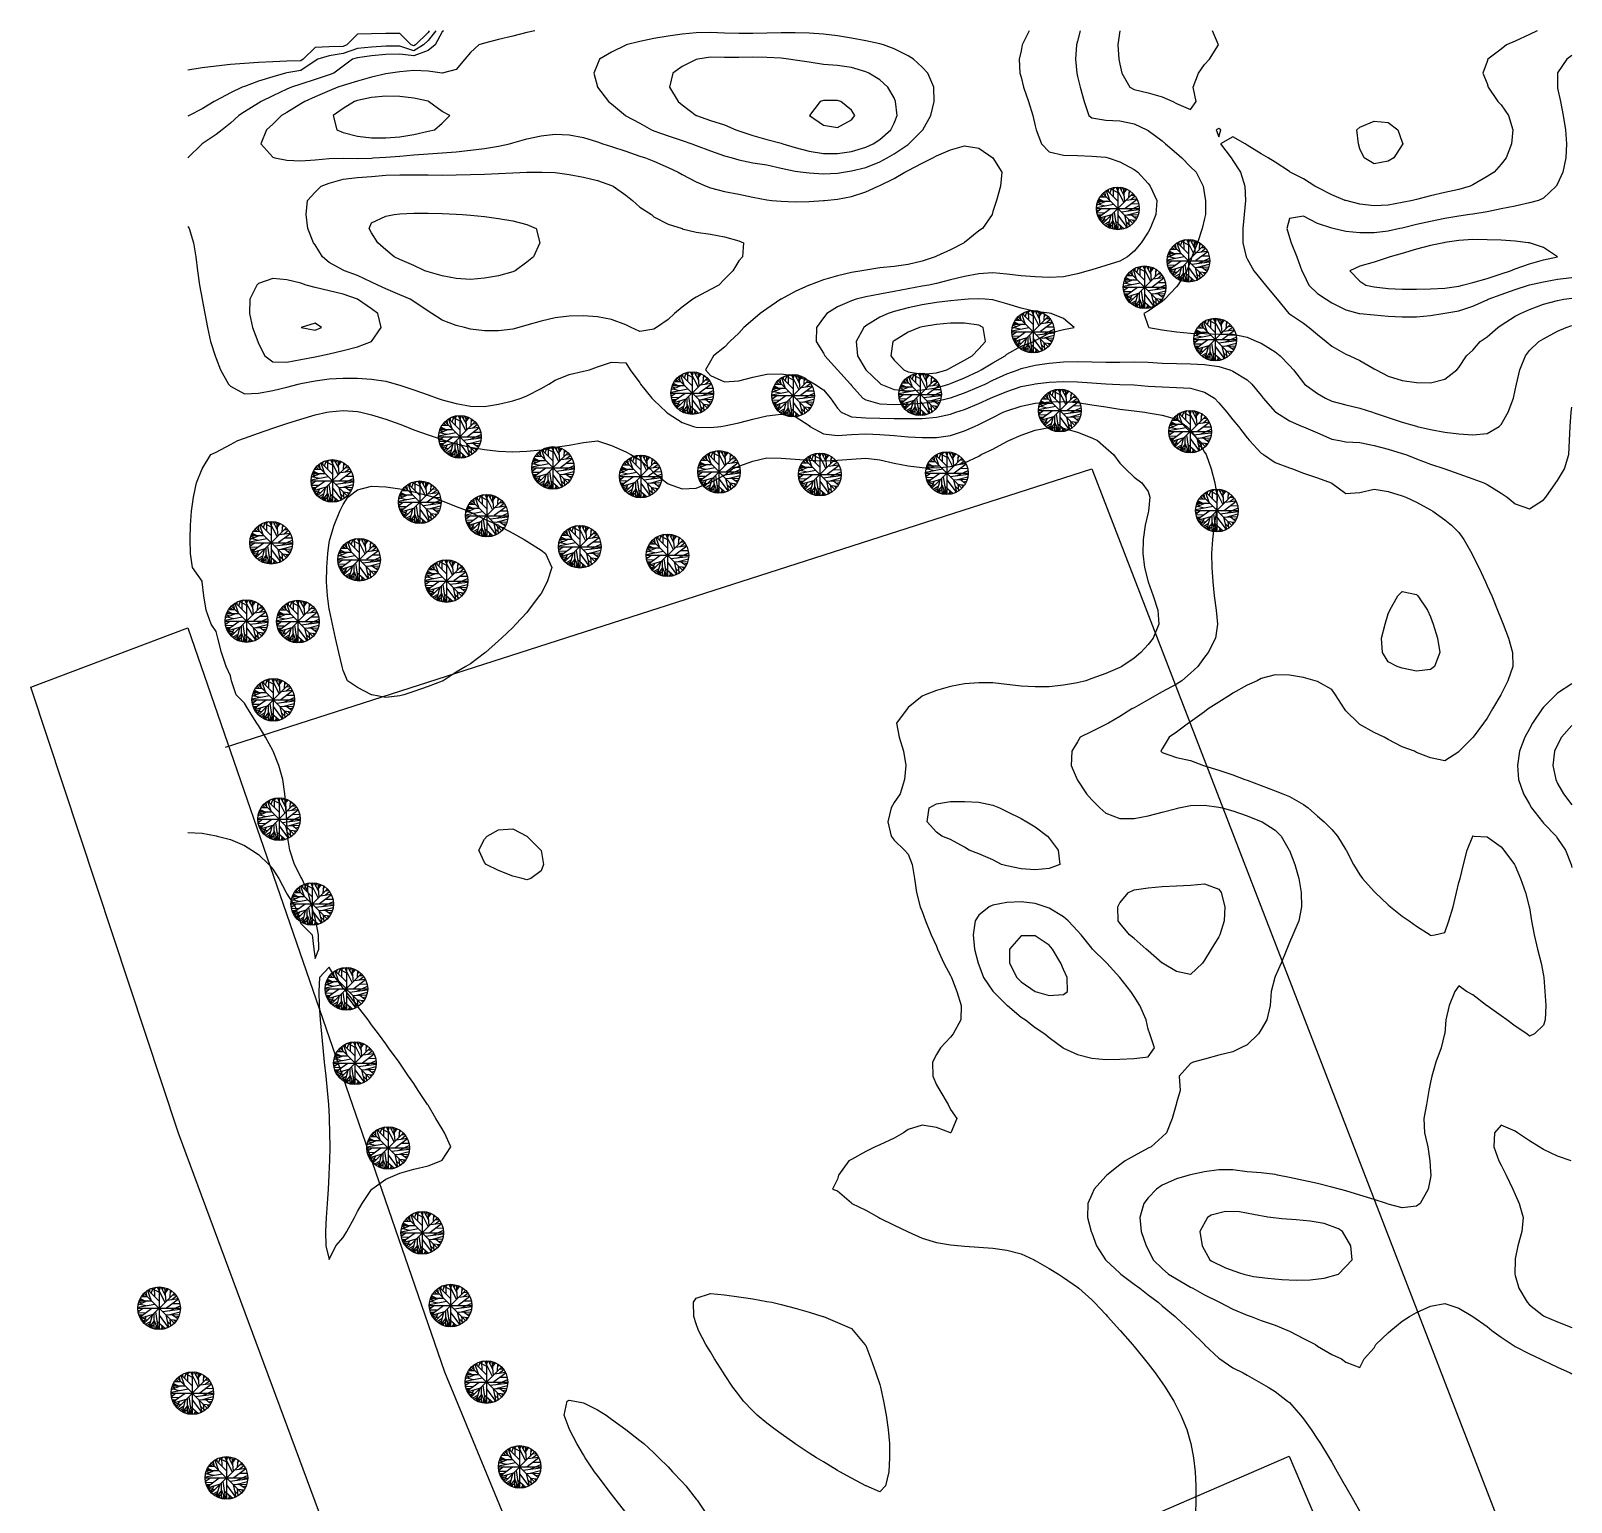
# Model space of a CAD drawing. Header units: millimetres. Extents: x -133509 to 78784, y -111616 to 99215.
# Drawn here: x -133509 to -23296, y -6006 to 99215 of the extents above; entities that cross this region are included whole.
import ezdxf

# ---------------------------------------------------------------- set-up
doc = ezdxf.new("R2010")
doc.units = ezdxf.units.MM
doc.header["$MEASUREMENT"] = 0
for name, color, linetype in [('area intervento', 6, 'Continuous'), ('linee di livello', 1, 'Continuous'), ('piante', 3, 'Continuous'), ('strade', 5, 'Continuous')]:
    doc.layers.add(name, color=color, linetype=linetype)

# ---------------------------------------------------------------- blocks, each defined once
blk = doc.blocks.new('*U2')
for p, q in [((-40.1797, 44.558), (-36.4825, 43.2038)), ((-37.0107, 47.0408), (-35.25, 35.5298)), ((-32.6092, 50.4264), (-23.2782, 23.5674)), ((-31.2008, 51.1035), (-0.2149, 20.1818)), ((-26.4472, 46.5894), (-26.2712, 53.8116)), ((-22.0458, 42.0753), (-16.5881, 57.6486)), ((-21.1656, 55.8436), (-0.0388, 45.0094)), ((-12.5388, 54.9406), (-7.9613, 59.4546)), ((-12.3627, 32.1443), (-12.5388, 58.7776)), ((-5.3205, 59.6806), (16.5105, 16.7963)), ((2.426, 54.9406), (-1.4472, 59.9056)), ((0, 59.9996), (0, -60)), ((0.4894, 48.6208), (3.6584, 59.6806)), ((18.2711, 35.5298), (5.419, 59.6806)), ((9.8203, 51.5549), (12.8133, 58.5516)), ((19.6795, 19.5047), (16.3344, 57.6486)), ((17.0387, 51.1035), (23.2006, 55.1666)), ((17.7429, 43.6552), (25.4894, 54.2636)), ((31.6513, 50.8778), (30.2429, 30.5643)), ((31.1232, 42.5267), (35.8767, 48.1693)), ((-59.7219, 2.8025), (-12.0106, 12.0565)), ((-32.2571, 20.6333), (-59.1937, 9.348)), ((-58.6656, 12.7336), (-35.9543, 7.5424)), ((-57.081, 17.9248), (-47.0458, 14.7649)), ((-56.0247, 20.859), (-20.8134, 20.859)), ((-54.7923, 24.4702), (-47.75, 21.0847)), ((-54.6162, -24.7335), (-20.2853, 0.0941)), ((-53.2078, 27.4044), (-40.1797, 20.859)), ((-49.8627, 32.8214), (-32.7853, 32.8214)), ((-45.8134, 38.2383), (-40.5318, 33.0471)), ((-43.8768, 36.4326), (-44.405, 40.2696)), ((42, 42), (-42, -42)), ((42, -42), (-42, 42)), ((54.3626, 25.3731), (20.9119, 0.3198)), ((23.3767, 23.3417), (53.3063, 27.4044)), ((29.3626, -6.6771), (59.4682, 7.091)), ((36.2288, 25.1474), (48.9049, 35.0784)), ((37.1091, 37.1098), (46.6161, 37.5612)), ((38.5175, 13.4107), (58.2359, 13.6364)), ((-60, 0), (60, 0)), ((-59.7219, -4.8714), (-54.2641, -6.6771)), ((-45.2853, -0.1316), (-59.0177, -10.0627)), ((-58.4895, -12.3197), (-36.4825, -11.6426)), ((-57.081, -18.4138), (-45.2853, -17.9624)), ((-52.6797, -18.188), (-55.4966, -22.0251)), ((-53.2078, -27.442), (-16.7641, -16.6081)), ((-38.9472, -29.0219), (-51.4472, -30.6018)), ((-47.2219, -19.3166), (-50.2148, -26.3135)), ((-46.5177, -30.1504), (-49.5106, -33.536)), ((-32.4331, -32.4075), (-48.1021, -35.5674)), ((-43.7008, -34.6645), (-46.6937, -37.373)), ((-35.9543, -22.4765), (-44.0529, -40.5329)), ((-24.6867, -37.8244), (-38.7712, -45.7241)), ((-19.9331, -20.2194), (-28.5599, -52.721)), ((-14.6515, -36.2445), (-27.6797, -52.9467)), ((-14.8275, -15.0282), (-14.6515, -57.6865)), ((-14.6515, -32.1818), (-3.912, -59.4922)), ((-10.074, -10.0627), (-2.5036, -59.7178)), ((-6.2008, -36.2445), (17.919, -57.0094)), ((-0.0388, -19.0909), (25.8415, -53.8495)), ((9.2922, -9.1598), (59.6443, -2.8401)), ((18.6232, -18.6394), (26.7218, -53.3981)), ((18.7992, -18.6394), (57.3556, -17.2853)), ((22.8485, -36.4702), (35.3485, -48.4326)), ((26.3697, -18.4138), (58.9401, -9.8369)), ((30.419, -30.1504), (32.3556, -50.0125)), ((31.4753, -31.279), (49.6091, -33.3103)), ((38.1654, -18.188), (52.426, -29.0219)), ((41.5105, -32.6332), (46.088, -38.0501)), ((45.9119, -24.0564), (55.595, -22.2508)), ((-26.2712, -43.9185), (-34.7219, -48.6583)), ((-14.6515, -47.3041), (-25.0388, -54.3009)), ((-21.5177, -45.4984), (-19.9331, -56.1065)), ((-8.4895, -47.5298), (-11.4825, -58.5893)), ((-6.3768, -52.721), (-9.3698, -58.815)), ((8.4119, -53.1724), (3.8344, -59.4922)), ((5.9471, -46.6269), (10.5246, -58.5893)), ((24.7852, -44.8213), (23.0246, -54.978))]:
    blk.add_line(p, q)
blk.add_circle((0, 0), 60)

msp = doc.modelspace()

# ---------------------------------------------------------------- linework, layer by layer
msp.add_lwpolyline([(-122262, 56513), (-103899, 3322), (-85517, -41233)])
at = {"layer": 'area intervento'}
for p, q in [((-119573, 47995), (-57604, 67896)), ((-57604, 67896), (-2893, -73551))]:
    msp.add_line(p, q, dxfattribs=at)
at = {"layer": 'linee di livello'}
for points in [[(-103987, 99215), (-104077, 99135), (-104574, 98205), (-105087, 97797), (-106097, 97416), (-107108, 97548), (-108118, 97521), (-109128, 97424), (-110138, 97275), (-110504, 97194), (-111149, 96698), (-111818, 96184), (-112159, 96063), (-113169, 95725), (-114180, 95391), (-114861, 95174), (-115190, 95033), (-116200, 94572), (-117029, 94163), (-117210, 94053), (-118221, 93421), (-118615, 93153), (-119231, 92608), (-119821, 92143), (-120241, 91806), (-121248, 91133), (-121251, 91129), (-122262, 90131)], [(-104528, 99215), (-105087, 98534), (-105417, 98205), (-106097, 97776), (-107108, 98118), (-108118, 98106), (-109128, 98052), (-110138, 97944), (-111149, 97596), (-112159, 97423), (-112980, 97194), (-113169, 97068), (-114180, 96376), (-115190, 96203), (-115296, 96184), (-116200, 95935), (-117210, 95618), (-118221, 95236), (-118381, 95174), (-119231, 94778), (-120241, 94243), (-120389, 94163), (-121251, 93637), (-122171, 93153), (-122262, 93108)], [(-104996, 99215), (-105087, 99103), (-105986, 98205), (-106097, 98135), (-106286, 98205), (-107108, 99025), (-108118, 99022), (-109128, 99007), (-110138, 98970), (-110904, 98205), (-111149, 98105), (-112159, 98077), (-113169, 98027), (-114014, 97194), (-114180, 97070), (-115190, 97039), (-116200, 97003), (-117210, 96956), (-118221, 96887), (-119231, 96798), (-120241, 96682), (-121251, 96564), (-122262, 96412)], [(-97451, 99215), (-98015, 99084), (-99025, 98830), (-100036, 98587), (-101046, 98341), (-101444, 98205), (-102056, 97673), (-102449, 97194), (-103066, 96441), (-104077, 96184), (-105087, 96340), (-106097, 96374), (-107108, 96276), (-107767, 96184), (-108118, 96149), (-109128, 95896), (-110138, 95604), (-111149, 95298), (-111537, 95174), (-112159, 94933), (-113169, 94503), (-113914, 94163), (-114180, 93982), (-115190, 93372), (-115570, 93153), (-116200, 92548), (-116656, 92143), (-117052, 91133), (-116200, 90183), (-116047, 90122), (-115190, 89964), (-114180, 89929), (-113169, 89987), (-112159, 90096), (-111149, 90110), (-110138, 90093), (-109128, 90115), (-109007, 90122), (-108118, 90174), (-107108, 90258), (-106097, 90336), (-105087, 90411), (-104077, 90485), (-103066, 90568), (-102056, 90677), (-101046, 90807), (-100036, 90972), (-99258, 91133), (-99025, 91205), (-98015, 91498), (-97005, 91715), (-95994, 91828), (-94984, 91788), (-93974, 91596), (-92964, 91270), (-92578, 91133), (-91953, 90953), (-90943, 90607), (-89933, 90261), (-89519, 90122), (-88923, 89885), (-87912, 89430), (-87186, 89112), (-86902, 88949), (-85892, 88411), (-85199, 88102), (-84881, 87994), (-83871, 87724), (-82861, 87526), (-81851, 87316), (-80840, 87125), (-80487, 87092), (-79830, 87036), (-78820, 86987), (-77809, 87008), (-76799, 87082), (-76728, 87092), (-75789, 87185), (-74779, 87373), (-73768, 87696), (-72884, 88102), (-72758, 88153), (-71748, 88658), (-70974, 89112), (-70738, 89234), (-69727, 89747), (-68972, 90122), (-68717, 90267), (-67707, 90714), (-66696, 90994), (-65686, 90829), (-64676, 90127), (-64671, 90122), (-64034, 89112), (-64140, 88102), (-64425, 87092), (-64676, 86285), (-64720, 86081), (-65427, 85071), (-65686, 84906), (-66696, 84086), (-66730, 84061), (-67707, 83543), (-68717, 83090), (-68813, 83050), (-69727, 82736), (-70738, 82497), (-71748, 82360), (-72758, 82258), (-73768, 82108), (-74058, 82040), (-74779, 81926), (-75789, 81695), (-76799, 81400), (-77802, 81030), (-77809, 81027), (-78820, 80577), (-79830, 80022), (-79835, 80020), (-80840, 79338), (-81313, 79009), (-81851, 78542), (-82487, 77999), (-82861, 77584), (-83496, 76989), (-83871, 76602), (-84654, 75978), (-84881, 75585), (-85231, 74968), (-84881, 74568), (-83871, 74123), (-82861, 74196), (-81851, 74448), (-80840, 74655), (-79830, 74685), (-78820, 74531), (-77809, 74194), (-77403, 73958), (-76799, 73533), (-76285, 72948), (-75789, 72231), (-75540, 71937), (-74779, 71618), (-73768, 71529), (-72758, 71512), (-71748, 71498), (-70738, 71487), (-69727, 71502), (-68717, 71584), (-67707, 71799), (-67330, 71937), (-66696, 72140), (-65686, 72554), (-64855, 72948), (-64676, 73025), (-63666, 73433), (-62655, 73769), (-61751, 73958), (-61645, 73980), (-60635, 74082), (-59624, 74135), (-58614, 74114), (-57604, 74045), (-56594, 73981), (-56124, 73958), (-55583, 73928), (-54573, 73888), (-53563, 73815), (-52553, 73745), (-51542, 73716), (-50532, 73653), (-49522, 73377), (-48826, 72948), (-48511, 72612), (-47937, 71937), (-47501, 71405), (-47109, 70927), (-46491, 70118), (-46318, 69917), (-45481, 69018), (-45304, 68907), (-44470, 68355), (-43460, 67967), (-43238, 67896), (-42450, 67572), (-41439, 67243), (-40473, 66886), (-40429, 66859), (-39419, 66123), (-38409, 66190), (-37398, 66432), (-36388, 66268), (-35378, 65971), (-35120, 65876), (-34367, 65498), (-33357, 64957), (-33204, 64865), (-32347, 64250), (-31871, 63855), (-31337, 63339), (-30966, 62845), (-30406, 61835), (-30326, 61670), (-29911, 60824), (-29432, 59814), (-29316, 59533), (-28985, 58804), (-28558, 57793), (-28306, 57133), (-28158, 56783), (-27788, 55773), (-27501, 54763), (-27476, 53752), (-27827, 52742), (-28306, 51775), (-28327, 51732), (-28922, 50722), (-29316, 50053), (-29559, 49711), (-30312, 48701), (-30326, 48680), (-31313, 47691), (-31337, 47654), (-32347, 47021), (-33357, 47230), (-34367, 47610), (-34516, 47691), (-35378, 48018), (-36388, 48525), (-36685, 48701), (-37398, 49045), (-38409, 49618), (-38521, 49711), (-39419, 50577), (-39511, 50722), (-40161, 51732), (-40429, 52105), (-41439, 52692), (-41622, 52742), (-42450, 52980), (-43460, 53142), (-44470, 53153), (-45481, 52893), (-45771, 52742), (-46491, 52417), (-47501, 51844), (-47682, 51732), (-48511, 51200), (-49277, 50722), (-49522, 50525), (-50532, 49793), (-50683, 49711), (-51542, 49061), (-52063, 48701), (-52553, 47879), (-52668, 47691), (-52553, 47598), (-51542, 47245), (-50532, 47043), (-49613, 46680), (-49522, 46660), (-48511, 46345), (-47501, 45999), (-46649, 45670), (-46491, 45616), (-45481, 45252), (-44470, 44874), (-43930, 44660), (-43460, 44459), (-42450, 43895), (-42116, 43650), (-41439, 43047), (-40963, 42639), (-40429, 42090), (-40006, 41629), (-39419, 40654), (-39398, 40619), (-38873, 39608), (-38409, 38864), (-38221, 38598), (-37398, 37670), (-37322, 37588), (-36388, 36717), (-36231, 36578), (-35378, 35899), (-34881, 35567), (-34367, 35175), (-33391, 34557), (-33357, 34522), (-33042, 34557), (-32347, 34742), (-32046, 35567), (-31751, 36578), (-31494, 37588), (-31337, 38302), (-31251, 38598), (-30995, 39608), (-30741, 40619), (-30331, 41629), (-30326, 41640), (-30240, 41629), (-29316, 41575), (-28306, 40857), (-28107, 40619), (-27363, 39608), (-27296, 39511), (-26912, 38598), (-26572, 37588), (-26301, 36578), (-26285, 36509), (-26130, 35567), (-25950, 34557), (-25707, 33547), (-25435, 32536), (-25275, 31664), (-25254, 31526), (-25176, 30516), (-25122, 29506), (-25162, 28495), (-25275, 28099), (-25930, 27485), (-26285, 27329), (-26471, 27485), (-27296, 28029), (-27898, 28495), (-28306, 28769), (-29316, 29478), (-29350, 29506), (-30326, 30276), (-30798, 30516), (-31337, 30931), (-31618, 30516), (-32021, 29506), (-32272, 28495), (-32347, 27522), (-32350, 27485), (-32610, 26475), (-32979, 25465), (-33265, 24454), (-33357, 24030), (-33483, 23444), (-33658, 22434), (-33839, 21423), (-33782, 20413), (-33565, 19403), (-33416, 18393), (-33357, 17645), (-33339, 17382), (-33357, 17206), (-33529, 16372), (-34102, 15362), (-34367, 15160), (-35378, 15051), (-36388, 15303), (-36518, 15362), (-37398, 15647), (-38409, 15959), (-39419, 16263), (-39874, 16372), (-40429, 16533), (-41439, 16772), (-42450, 17004), (-43460, 17213), (-44320, 17382), (-44470, 17426), (-45481, 17542), (-46491, 17622), (-47501, 17757), (-48511, 17766), (-49522, 17625), (-50532, 17414), (-50635, 17382), (-51542, 17113), (-52553, 16666), (-52971, 16372), (-53563, 15752), (-53866, 15362), (-54169, 14351), (-54058, 13341), (-53696, 12331), (-53563, 12064), (-53197, 11321), (-52553, 10705), (-52097, 10310), (-51542, 9959), (-50532, 9382), (-50371, 9300), (-49522, 8818), (-48511, 8317), (-48449, 8290), (-47501, 7803), (-46491, 7376), (-46202, 7280), (-45481, 6993), (-44470, 6652), (-43571, 6269), (-43460, 6213), (-42450, 5697), (-41586, 5259), (-41439, 5156), (-40429, 4554), (-39725, 4249), (-39419, 3999), (-38409, 3615), (-38104, 4249), (-37398, 5031), (-37278, 5259), (-36388, 6094), (-36204, 6269), (-35378, 6945), (-34856, 7280), (-34367, 7566), (-33357, 8019), (-32347, 8198), (-31337, 7871), (-30326, 7281), (-30325, 7280), (-29316, 6563), (-28970, 6269), (-28306, 5785), (-27528, 5259), (-27296, 5128), (-26285, 4610), (-25516, 4249), (-25275, 4125), (-24265, 3648), (-23368, 3238), (-23254, 3178)], [(-62084, 99215), (-62577, 98205), (-62655, 97790), (-62785, 97194), (-62734, 96184), (-62655, 95903), (-62474, 95174), (-62128, 94163), (-61826, 93153), (-61645, 92423), (-61581, 92143), (-61201, 91133), (-60635, 90557), (-59624, 90334), (-58614, 90302), (-57604, 90262), (-56594, 90170), (-56424, 90122), (-55583, 89840), (-54573, 89298), (-54300, 89112), (-53563, 88286), (-53414, 88102), (-52955, 87092), (-53012, 86081), (-53416, 85071), (-53563, 84822), (-54067, 84061), (-54573, 83450), (-55051, 83050), (-55583, 82749), (-56594, 82437), (-57604, 82122), (-57858, 82040), (-58614, 81837), (-59624, 81632), (-60635, 81576), (-61645, 81625), (-62655, 81699), (-63666, 81803), (-64676, 81911), (-65686, 81835), (-66696, 81652), (-67707, 81398), (-68717, 81157), (-69266, 81030), (-69727, 80948), (-70738, 80763), (-71748, 80572), (-72758, 80391), (-73768, 80186), (-74446, 80020), (-74779, 79911), (-75789, 79469), (-76552, 79009), (-76799, 78683), (-77283, 77999), (-77329, 76989), (-76799, 76167), (-76708, 75978), (-75789, 74971), (-75787, 74968), (-74865, 73958), (-74779, 73850), (-73979, 72948), (-73768, 72815), (-72758, 72541), (-71748, 72496), (-70738, 72523), (-69727, 72590), (-68717, 72723), (-67833, 72948), (-67707, 72978), (-66696, 73319), (-65686, 73745), (-65227, 73958), (-64676, 74222), (-63666, 74679), (-62871, 74968), (-62655, 75059), (-61645, 75309), (-60635, 75458), (-59624, 75546), (-58614, 75570), (-57604, 75548), (-56594, 75518), (-55583, 75522), (-54573, 75548), (-53563, 75513), (-52553, 75456), (-51542, 75415), (-50532, 75404), (-49522, 75359), (-48511, 75209), (-47709, 74968), (-47501, 74887), (-46491, 74264), (-46154, 73958), (-45481, 73142), (-45330, 72948), (-44470, 71979), (-44417, 71937), (-43460, 71336), (-42541, 70927), (-42450, 70888), (-41439, 70463), (-40429, 70023), (-39876, 69917), (-39419, 69817), (-38409, 69777), (-37398, 69565), (-36388, 69303), (-35378, 68992), (-35137, 68907), (-34367, 68602), (-33357, 68228), (-32347, 67897), (-32344, 67896), (-31337, 67544), (-30326, 67180), (-29545, 66886), (-29316, 66775), (-28306, 66146), (-27872, 65876), (-27296, 65386), (-26285, 65034), (-25275, 65680), (-25120, 65876), (-24395, 66886), (-24265, 67059), (-23774, 67896), (-23469, 68907), (-23406, 69917), (-23377, 70927), (-23307, 71937), (-23254, 72304)], [(-58422, 99215), (-58614, 98484), (-58697, 98205), (-58766, 97194), (-58674, 96184), (-58614, 95943), (-58429, 95174), (-58133, 94163), (-57814, 93153), (-57604, 92987), (-56594, 92823), (-55583, 92772), (-54573, 92553), (-53669, 92143), (-53563, 92087), (-52553, 91337), (-52326, 91133), (-51542, 90474), (-51163, 90122), (-50532, 89495), (-50137, 89112), (-49620, 88102), (-49522, 87477), (-49466, 87092), (-49464, 86081), (-49522, 85800), (-49692, 85071), (-50041, 84061), (-50436, 83050), (-50532, 82754), (-50805, 82040), (-51449, 81030), (-51542, 80899), (-52363, 80020), (-52553, 79851), (-53563, 79168), (-53881, 79009), (-53563, 78097), (-53508, 77999), (-52553, 77834), (-51542, 77686), (-50532, 77599), (-49522, 77567), (-48511, 77528), (-47501, 77512), (-46491, 77313), (-45777, 76989), (-45481, 76873), (-44470, 76258), (-44118, 75978), (-43460, 75293), (-43168, 74968), (-42450, 74048), (-42367, 73958), (-41439, 73277), (-40872, 72948), (-40429, 72734), (-39419, 72468), (-38409, 72222), (-37517, 71937), (-37398, 71905), (-36388, 71570), (-35378, 71238), (-34367, 70942), (-34305, 70927), (-33357, 70709), (-32347, 70518), (-31337, 70386), (-30326, 70323), (-29316, 70416), (-28441, 70927), (-28306, 71066), (-27809, 71937), (-27436, 72948), (-27296, 73528), (-27202, 73958), (-26965, 74968), (-26577, 75978), (-26285, 76342), (-25605, 76989), (-25275, 77194), (-24265, 77734), (-23662, 77999), (-23254, 78132)], [(-55602, 99215), (-55727, 98205), (-55657, 97194), (-55583, 96830), (-55454, 96184), (-54885, 95174), (-54573, 95011), (-53563, 94774), (-52553, 94487), (-51791, 94163), (-51542, 94028), (-50532, 93578), (-50126, 94163), (-50332, 95174), (-49962, 96184), (-49522, 96817), (-49172, 97194), (-48525, 98205), (-48967, 99215)], [(-25738, 99215), (-26285, 98955), (-27296, 98479), (-27922, 98205), (-28306, 97899), (-29264, 97194), (-29316, 97021), (-29611, 96184), (-29316, 95442), (-29242, 95174), (-28535, 94163), (-28306, 93911), (-27791, 93153), (-27482, 92143), (-27577, 91133), (-27960, 90122), (-28306, 89675), (-28816, 89112), (-29316, 88805), (-30326, 88195), (-30522, 88102), (-31337, 87872), (-32347, 87659), (-33357, 87421), (-34367, 87163), (-34660, 87092), (-35378, 86944), (-36388, 86758), (-37398, 86702), (-38409, 86826), (-39419, 87075), (-39463, 87092), (-40429, 87494), (-41439, 88002), (-41650, 88102), (-42450, 88624), (-43410, 89112), (-43460, 89151), (-44470, 89813), (-44973, 90122), (-45481, 90428), (-46491, 91047), (-46632, 91133), (-47501, 91643), (-48382, 91133), (-47635, 90122), (-47501, 89933), (-46951, 89112), (-46656, 88102), (-46601, 87092), (-46690, 86081), (-46800, 85071), (-46784, 84061), (-46557, 83050), (-46491, 82915), (-46009, 82040), (-45481, 81411), (-45168, 81030), (-44470, 80202), (-44342, 80020), (-43500, 79009), (-43460, 78978), (-42450, 78319), (-42035, 77999), (-41439, 77508), (-40821, 76989), (-40429, 76665), (-39419, 76083), (-39134, 75978), (-38409, 75630), (-37398, 75053), (-37259, 74968), (-36388, 74530), (-35378, 74219), (-34367, 74061), (-33357, 74053), (-32347, 74298), (-31474, 74968), (-31337, 75131), (-30786, 75978), (-30326, 76389), (-29818, 76989), (-29316, 77331), (-28545, 77999), (-28306, 78161), (-27296, 78810), (-26934, 79009), (-26285, 79293), (-25275, 79670), (-24265, 79938), (-23813, 80020), (-23254, 80101)], [(-93232, 96184), (-92964, 95199), (-92958, 95174), (-92173, 94163), (-91953, 93992), (-90963, 93153), (-90943, 93143), (-89933, 92608), (-89089, 92143), (-88923, 92069), (-87912, 91702), (-86902, 91381), (-86206, 91133), (-85892, 91010), (-84881, 90622), (-83871, 90277), (-83323, 90122), (-82861, 89991), (-81851, 89782), (-80840, 89620), (-79830, 89404), (-78820, 89185), (-78248, 89112), (-77809, 89052), (-76799, 88998), (-75789, 89039), (-75350, 89112), (-74779, 89191), (-73768, 89449), (-72758, 89854), (-72247, 90122), (-71748, 90408), (-70738, 91097), (-70685, 91133), (-69727, 92097), (-69679, 92143), (-69107, 93153), (-68877, 94163), (-68904, 95174), (-69334, 96184), (-69727, 96610), (-70349, 97194), (-70738, 97424), (-71748, 97921), (-72511, 98205), (-72758, 98276), (-73768, 98506), (-74779, 98691), (-75789, 98851), (-76799, 98973), (-77809, 99049), (-78820, 99073), (-79830, 99066), (-80840, 99052), (-81851, 99026), (-82861, 99016), (-83871, 99046), (-84881, 99097), (-85892, 99072), (-86902, 98969), (-87912, 98831), (-88923, 98669), (-89933, 98452), (-90902, 98205), (-90943, 98187), (-91953, 97677), (-92808, 97194), (-92964, 96820), (-93232, 96184)], [(-87200, 94163), (-86902, 93923), (-85892, 93161), (-85878, 93153), (-84881, 92796), (-83871, 92486), (-83064, 92143), (-82861, 92072), (-81851, 91732), (-80840, 91432), (-79830, 91179), (-79700, 91133), (-78820, 90881), (-77809, 90603), (-76799, 90442), (-75789, 90442), (-74779, 90592), (-73768, 90892), (-73242, 91133), (-72758, 91454), (-71973, 92143), (-71748, 92621), (-71515, 93153), (-71630, 94163), (-71748, 94420), (-72190, 95174), (-72758, 95707), (-73550, 96184), (-73768, 96283), (-74779, 96582), (-75789, 96731), (-76799, 96817), (-77809, 96963), (-78820, 97126), (-79287, 97194), (-79830, 97251), (-80840, 97314), (-81851, 97329), (-82861, 97316), (-83871, 97309), (-84881, 97340), (-85790, 97194), (-85892, 97165), (-86902, 96658), (-87581, 96184), (-87816, 95174), (-87200, 94163)], [(-23254, 97446), (-23617, 97194), (-24265, 96216), (-24283, 96184), (-24280, 95174), (-24265, 95112), (-24059, 94163), (-23866, 93153), (-23712, 92143), (-23621, 91133), (-23680, 90122), (-23888, 89112), (-24265, 88280), (-24372, 88102), (-25275, 87256), (-25629, 87092), (-26285, 86903), (-27296, 86685), (-28306, 86477), (-29316, 86282), (-30326, 86115), (-30559, 86081), (-31337, 85971), (-32347, 85795), (-33357, 85587), (-34367, 85353), (-35378, 85105), (-35546, 85071), (-36388, 84897), (-37398, 84776), (-38409, 84779), (-39419, 84875), (-40317, 85071), (-40429, 85096), (-41439, 85436), (-42450, 85956), (-43460, 85804), (-43638, 85071), (-43460, 84428), (-43337, 84061), (-42919, 83050), (-42561, 82040), (-42450, 81830), (-42076, 81030), (-41439, 80420), (-40818, 80020), (-40429, 79767), (-39419, 79256), (-38468, 79009), (-38409, 78992), (-37398, 78902), (-36388, 78800), (-35378, 78750), (-34367, 78764), (-33357, 78858), (-32475, 79009), (-32347, 79026), (-31337, 79199), (-30326, 79516), (-29316, 79980), (-29236, 80020), (-28306, 80356), (-27296, 80719), (-26352, 81030), (-26285, 81048), (-25275, 81275), (-24265, 81450), (-23254, 81586)], [(-111615, 92143), (-111149, 91949), (-110138, 91687), (-109128, 91562), (-108118, 91553), (-107108, 91638), (-106097, 91805), (-105087, 92039), (-104634, 92143), (-104077, 92600), (-103531, 93153), (-104077, 93443), (-105050, 94163), (-105087, 94176), (-106097, 94406), (-107108, 94517), (-108118, 94548), (-109128, 94455), (-110138, 94233), (-110359, 94163), (-111149, 93656), (-111872, 93153), (-111615, 92143)], [(-77805, 93153), (-76799, 92458), (-75789, 92305), (-74779, 92860), (-74544, 93153), (-74779, 93535), (-75559, 94163), (-75789, 94240), (-76799, 94238), (-77032, 94163), (-77805, 93153)], [(-38521, 91133), (-38642, 92143), (-38409, 92334), (-37398, 92765), (-36388, 92647), (-35697, 92143), (-35378, 91248), (-35335, 91133), (-35378, 91064), (-35982, 90122), (-36388, 89882), (-37398, 89702), (-38100, 90122), (-38409, 90767), (-38521, 91133)], [(-48687, 92143), (-48511, 91625), (-48373, 92143), (-48511, 92231), (-48687, 92143)], [(-113277, 84061), (-113683, 85071), (-113801, 86081), (-113706, 87092), (-113169, 87681), (-112736, 88102), (-112159, 88317), (-111149, 88618), (-110138, 88721), (-109128, 88797), (-108118, 88881), (-107108, 88915), (-106097, 88923), (-105087, 88911), (-104077, 88903), (-103066, 88909), (-102056, 88935), (-101046, 88974), (-100036, 89015), (-99025, 89065), (-98015, 89105), (-97293, 89112), (-97005, 89114), (-96931, 89112), (-95994, 89073), (-94984, 88937), (-93974, 88748), (-92964, 88501), (-91953, 88156), (-91836, 88102), (-90943, 87455), (-90465, 87092), (-89933, 86594), (-89088, 86081), (-88923, 85920), (-87912, 85379), (-86914, 85071), (-86902, 85064), (-85892, 84810), (-84881, 84683), (-83871, 84483), (-82861, 84208), (-82522, 84061), (-82590, 83050), (-82861, 82775), (-83268, 82040), (-83871, 81458), (-84270, 81030), (-84881, 80722), (-85892, 80175), (-86137, 80020), (-86902, 79446), (-87452, 79009), (-87912, 78580), (-88744, 77999), (-88923, 77890), (-89933, 77717), (-90549, 77999), (-90943, 78191), (-91953, 78575), (-92964, 78769), (-93974, 78844), (-94984, 78815), (-95994, 78685), (-97005, 78454), (-98015, 78165), (-98592, 77999), (-99025, 77874), (-100036, 77750), (-101046, 77754), (-102056, 77890), (-102481, 77999), (-103066, 78131), (-104077, 78523), (-104807, 79009), (-105087, 79176), (-106097, 79847), (-106367, 80020), (-107108, 80331), (-108118, 80769), (-108677, 81030), (-109128, 81249), (-110138, 81713), (-111058, 82040), (-111149, 82089), (-112159, 82646), (-112645, 83050), (-113169, 83909), (-113277, 84061)], [(-109290, 85071), (-109128, 85473), (-108118, 85962), (-107502, 86081), (-107108, 86119), (-106097, 86178), (-105087, 86186), (-104077, 86156), (-103066, 86104), (-102628, 86081), (-102056, 86036), (-101046, 85932), (-100036, 85788), (-99025, 85618), (-98015, 85357), (-97341, 85071), (-97078, 84061), (-97540, 83050), (-98015, 82661), (-98842, 82040), (-99025, 81971), (-100036, 81705), (-101046, 81537), (-102056, 81440), (-103066, 81494), (-104077, 81701), (-105087, 81968), (-105318, 82040), (-106097, 82424), (-107108, 82872), (-107501, 83050), (-108118, 83559), (-108678, 84061), (-109128, 84777), (-109290, 85071)], [(-122262, 85214), (-122178, 85071), (-121872, 84061), (-121707, 83050), (-121577, 82040), (-121446, 81030), (-121254, 80020), (-121251, 80007), (-121062, 79009), (-120869, 77999), (-120664, 76989), (-120328, 75978), (-120241, 75775), (-119933, 74968), (-119368, 73958), (-119231, 73798), (-118221, 73259), (-117210, 73307), (-116200, 73488), (-115190, 73733), (-114383, 73958), (-114180, 74004), (-113169, 74194), (-112159, 74316), (-111149, 74373), (-110138, 74367), (-109128, 74293), (-108118, 74157), (-107359, 73958), (-107108, 73886), (-106097, 73538), (-105087, 73178), (-104432, 72948), (-104077, 72837), (-103066, 72568), (-102056, 72375), (-101046, 72349), (-100036, 72506), (-99025, 72746), (-98430, 72948), (-98015, 73120), (-97005, 73641), (-96445, 73958), (-95994, 74227), (-94984, 74635), (-93974, 74870), (-93539, 74968), (-92964, 75187), (-91953, 75519), (-90943, 75465), (-90626, 74968), (-89933, 74052), (-89889, 73958), (-89078, 72948), (-88923, 72791), (-88032, 71937), (-87912, 71839), (-86902, 71197), (-86086, 70927), (-85892, 70871), (-84881, 70839), (-84136, 70927), (-83871, 70957), (-82861, 71183), (-81851, 71453), (-80840, 71674), (-79830, 71791), (-78820, 71640), (-77809, 70979), (-77764, 70927), (-76799, 70394), (-75789, 70271), (-74779, 70335), (-73768, 70387), (-72758, 70350), (-71748, 70268), (-70738, 70177), (-69727, 70125), (-68717, 70143), (-67707, 70281), (-66696, 70600), (-65998, 70927), (-65686, 71058), (-64676, 71556), (-63926, 71937), (-63666, 72045), (-62655, 72369), (-61645, 72587), (-60635, 72680), (-59624, 72718), (-58614, 72625), (-57604, 72474), (-56594, 72316), (-55583, 72166), (-54573, 72032), (-53795, 71937), (-53563, 71901), (-52553, 71741), (-51542, 71438), (-50791, 70927), (-50532, 70657), (-49985, 69917), (-49522, 69084), (-49425, 68907), (-49067, 67896), (-48784, 66886), (-48618, 65876), (-48682, 64865), (-48835, 63855), (-48968, 62845), (-49037, 61835), (-49009, 60824), (-48940, 59814), (-48830, 58804), (-48696, 57793), (-48592, 56783), (-48735, 55773), (-49262, 54763), (-49522, 54425), (-50009, 53752), (-50532, 53269), (-51151, 52742), (-51542, 52499), (-52553, 51956), (-52949, 51732), (-53563, 51382), (-54573, 50804), (-54722, 50722), (-55583, 50177), (-56409, 49711), (-56594, 49600), (-57604, 49105), (-58421, 48701), (-58614, 48372), (-59021, 47691), (-59069, 46680), (-58645, 45670), (-58614, 45630), (-57966, 44660), (-57604, 44225), (-57028, 43650), (-56594, 43276), (-55583, 42892), (-54573, 42887), (-53563, 43077), (-52553, 43336), (-51542, 43612), (-51381, 43650), (-50532, 43805), (-49522, 43846), (-48511, 43703), (-48280, 43650), (-47501, 43435), (-46491, 43085), (-45481, 42680), (-45398, 42639), (-44470, 42043), (-44049, 41629), (-43467, 40619), (-43460, 40598), (-43073, 39608), (-42778, 38598), (-42610, 37588), (-42590, 36578), (-42784, 35567), (-43217, 34557), (-43460, 34020), (-43646, 33547), (-44051, 32536), (-44470, 31583), (-44492, 31526), (-44773, 30516), (-44842, 29506), (-45084, 28495), (-45481, 27801), (-45676, 27485), (-46491, 26706), (-46924, 26475), (-47501, 26193), (-48511, 25954), (-49522, 25684), (-50340, 25465), (-50532, 25359), (-51341, 24454), (-51270, 23444), (-51542, 22545), (-51568, 22434), (-51846, 21423), (-52255, 20413), (-52553, 20118), (-53360, 19403), (-53563, 19305), (-54573, 18773), (-55217, 18393), (-55583, 18130), (-56530, 17382), (-56594, 17314), (-57423, 16372), (-57604, 15987), (-57888, 15362), (-57908, 14351), (-57636, 13341), (-57604, 13262), (-57252, 12331), (-56624, 11321), (-56594, 11295), (-55583, 10367), (-55524, 10310), (-54573, 9589), (-54170, 9300), (-53563, 8815), (-52843, 8290), (-52553, 8030), (-51636, 7280), (-51542, 7185), (-50559, 6269), (-50532, 6240), (-49540, 5259), (-49522, 5239), (-48511, 4302), (-48434, 4249), (-47501, 3610), (-46776, 3238), (-46491, 3078), (-45481, 2511), (-44973, 2228), (-44470, 1910), (-43588, 1218), (-43460, 1113), (-42655, 208), (-42450, -38), (-41912, -803), (-41439, -1498), (-41238, -1813), (-40618, -2823), (-40429, -3137), (-40034, -3834), (-39457, -4844), (-39419, -4909), (-38876, -5854), (-38409, -6672)], [(-39140, 82040), (-38409, 81312), (-37983, 81030), (-37398, 80911), (-36388, 80780), (-35378, 80745), (-34367, 80747), (-33357, 80773), (-32347, 80823), (-31337, 80963), (-31074, 81030), (-30326, 81209), (-29316, 81514), (-28306, 81833), (-27632, 82040), (-27296, 82201), (-26285, 82559), (-25275, 82826), (-24265, 83050), (-25275, 83708), (-26285, 84042), (-26380, 84061), (-27296, 84174), (-28306, 84246), (-29316, 84278), (-30326, 84289), (-31337, 84221), (-32347, 84076), (-32420, 84061), (-33357, 83864), (-34367, 83591), (-35378, 83301), (-36237, 83050), (-36388, 82995), (-37398, 82676), (-38409, 82378), (-39140, 82040)], [(-117269, 76989), (-117210, 76860), (-116766, 75978), (-116200, 75553), (-115190, 75524), (-114180, 75702), (-113169, 75910), (-112821, 75978), (-112159, 76123), (-111149, 76354), (-110138, 76628), (-109133, 76989), (-109128, 76993), (-108437, 77999), (-108684, 79009), (-109128, 79327), (-110138, 80018), (-110142, 80020), (-111149, 80375), (-112159, 80629), (-113169, 80849), (-113798, 81030), (-114180, 81164), (-115190, 81412), (-116200, 81504), (-117210, 81149), (-117338, 81030), (-117849, 80020), (-117873, 79009), (-117657, 77999), (-117269, 76989)], [(-74359, 75978), (-73768, 74971), (-73767, 74968), (-72758, 74012), (-72685, 73958), (-71748, 73565), (-70738, 73475), (-69727, 73532), (-68717, 73695), (-67814, 73958), (-67707, 73993), (-66696, 74401), (-65686, 74878), (-65505, 74968), (-64676, 75479), (-63792, 75978), (-63666, 76087), (-62655, 76672), (-61740, 76989), (-61645, 77068), (-60635, 77583), (-59624, 77853), (-58860, 77999), (-59624, 78645), (-60502, 79009), (-60635, 79017), (-61645, 79144), (-62655, 79375), (-63666, 79690), (-64676, 79970), (-65218, 80020), (-65686, 80056), (-66417, 80020), (-66696, 80006), (-67707, 79901), (-68717, 79776), (-69727, 79620), (-70738, 79415), (-71748, 79145), (-72157, 79009), (-72758, 78734), (-73768, 78111), (-73909, 77999), (-74454, 76989), (-74359, 75978)], [(-114175, 77999), (-113169, 77814), (-112709, 77999), (-113169, 78315), (-114175, 77999)], [(-71980, 75978), (-71748, 75671), (-71044, 74968), (-70738, 74823), (-69727, 74658), (-68717, 74747), (-67965, 74968), (-67707, 75103), (-66696, 75657), (-66148, 75978), (-65686, 76483), (-65191, 76989), (-65372, 77999), (-65686, 78160), (-66696, 78309), (-67707, 78301), (-68717, 78224), (-69727, 78050), (-69916, 77999), (-70738, 77666), (-71748, 77055), (-71824, 76989), (-71980, 75978)], [(-122262, 41884), (-121251, 41841), (-120241, 41645), (-120187, 41629), (-119231, 41390), (-118221, 40953), (-117694, 40619), (-117210, 40311), (-116480, 39608), (-116200, 39271), (-115762, 38598), (-115240, 37588), (-115190, 37501), (-114594, 36578), (-114255, 35567), (-114180, 35382), (-113373, 34557), (-113258, 33547), (-113169, 32881), (-112898, 33547), (-112925, 34557), (-113113, 35567), (-113169, 35756), (-113400, 36578), (-113676, 37588), (-114107, 38598), (-114180, 38713), (-114643, 39608), (-114985, 40619), (-115134, 41629), (-115190, 42560), (-115195, 42639), (-115249, 43650), (-115333, 44660), (-115479, 45670), (-115755, 46680), (-116163, 47691), (-116200, 47758), (-116709, 48701), (-117210, 49532), (-117342, 49711), (-117985, 50722), (-118221, 51123), (-118822, 51732), (-119149, 52742), (-119231, 53098), (-119536, 53752), (-119876, 54763), (-120130, 55773), (-120241, 56253), (-120613, 56783), (-120954, 57793), (-121132, 58804), (-121248, 59814), (-121251, 59853), (-121939, 60824), (-122087, 61835), (-122112, 62845), (-122085, 63855), (-122012, 64865), (-121876, 65876), (-121654, 66886), (-121251, 67890), (-121250, 67896), (-120624, 68907), (-120241, 69083), (-119231, 69640), (-118687, 69917), (-118221, 70079), (-117210, 70433), (-116200, 70791), (-115834, 70927), (-115190, 71122), (-114180, 71443), (-113169, 71745), (-112333, 71937), (-112159, 71971), (-111149, 72052), (-110138, 71983), (-109907, 71937), (-109128, 71757), (-108118, 71447), (-107108, 71089), (-106683, 70927), (-106097, 70690), (-105087, 70312), (-104077, 69979), (-103854, 69917), (-103066, 69682), (-102056, 69450), (-101046, 69280), (-100036, 69163), (-99025, 69119), (-98015, 69147), (-97005, 69258), (-95994, 69437), (-94984, 69587), (-93974, 69774), (-92964, 69886), (-91953, 69561), (-90943, 69103), (-90577, 68907), (-89933, 68545), (-89203, 67896), (-88923, 67616), (-87996, 66886), (-87912, 66812), (-86902, 66468), (-85892, 66513), (-84962, 66886), (-84881, 66908), (-83871, 67446), (-83303, 67896), (-82861, 68082), (-81851, 68450), (-80840, 68667), (-79830, 68652), (-78820, 68573), (-77809, 68518), (-76799, 68455), (-75789, 68508), (-74779, 68594), (-73768, 68664), (-72758, 68543), (-71748, 68300), (-70738, 68101), (-69727, 67983), (-68717, 67956), (-67707, 68048), (-66696, 68319), (-65686, 68804), (-65501, 68907), (-64676, 69297), (-63666, 69846), (-63532, 69917), (-62655, 70301), (-61645, 70664), (-60635, 70836), (-59624, 70797), (-58614, 70506), (-57604, 70097), (-57198, 69917), (-56594, 69385), (-56040, 68907), (-55583, 68289), (-55186, 67896), (-54573, 67285), (-54014, 66886), (-53563, 66259), (-53438, 65876), (-53545, 64865), (-53563, 64778), (-53788, 63855), (-53928, 62845), (-53951, 61835), (-53834, 60824), (-53563, 59817), (-53562, 59814), (-53207, 58804), (-52871, 57793), (-52793, 56783), (-53203, 55773), (-53563, 55338), (-54096, 54763), (-54573, 54349), (-55451, 53752), (-55583, 53679), (-56594, 53266), (-57604, 52886), (-58025, 52742), (-58614, 52590), (-59624, 52411), (-60635, 52313), (-61645, 52313), (-62655, 52340), (-63666, 52465), (-64676, 52578), (-65686, 52593), (-66696, 52514), (-67707, 52331), (-68717, 52043), (-69521, 51732), (-69727, 51634), (-70738, 50818), (-70803, 50722), (-71570, 49711), (-71370, 48701), (-71059, 47691), (-70893, 46680), (-71006, 45670), (-71305, 44660), (-71748, 44019), (-71944, 43650), (-72184, 42639), (-71943, 41629), (-71748, 41329), (-70995, 40619), (-70738, 40339), (-70453, 39608), (-70276, 38598), (-70135, 37588), (-69874, 36578), (-69727, 36244), (-69493, 35567), (-69084, 34557), (-68717, 33751), (-68641, 33547), (-68174, 32536), (-67707, 31668), (-67640, 31526), (-67241, 30516), (-66938, 29506), (-66977, 28495), (-67519, 27485), (-67707, 27259), (-68412, 26475), (-68717, 26008), (-69004, 25465), (-68965, 24454), (-68717, 23840), (-68476, 23444), (-67866, 22434), (-67707, 22067), (-67248, 21423)], [(-112270, 58804), (-112341, 59814), (-112340, 60824), (-112264, 61835), (-112159, 62618), (-112110, 62845), (-111806, 63855), (-111391, 64865), (-111149, 65332), (-110817, 65876), (-110138, 66392), (-109128, 66663), (-108118, 66609), (-107108, 66460), (-106097, 66257), (-105087, 65996), (-104681, 65876), (-104077, 65612), (-103066, 65191), (-102178, 64865), (-102056, 64801), (-101046, 64285), (-100054, 63855), (-100036, 63845), (-99025, 63284), (-98214, 62845), (-98015, 62719), (-97005, 62087), (-96682, 61835), (-96224, 60824), (-96558, 59814), (-97005, 58979), (-97139, 58804), (-97896, 57793), (-98015, 57618), (-98802, 56783), (-99025, 56550), (-99838, 55773), (-100036, 55594), (-100970, 54763), (-101046, 54699), (-102056, 53956), (-102385, 53752), (-103066, 53362), (-104007, 52742), (-104077, 52714), (-105087, 52337), (-106097, 51966), (-106816, 51732), (-107108, 51657), (-108118, 51532), (-109109, 51732), (-109128, 51739), (-110138, 52248), (-110847, 52742), (-111149, 53458), (-111236, 53752), (-111468, 54763), (-111705, 55773), (-111933, 56783), (-112149, 57793), (-112159, 57854), (-112270, 58804)], [(-36805, 54763), (-36862, 55773), (-36615, 56783), (-36388, 57511), (-36271, 57793), (-35690, 58804), (-35378, 59130), (-34367, 58901), (-34266, 58804), (-33575, 57793), (-33357, 57309), (-33176, 56783), (-32864, 55773), (-32683, 54763), (-33072, 53752), (-33357, 53552), (-34367, 53414), (-35378, 53646), (-35751, 53752), (-36388, 54094), (-36805, 54763)], [(-23254, 52528), (-24265, 51850), (-24399, 51732), (-25275, 50855), (-25379, 50722), (-26068, 49711), (-26285, 49308), (-26612, 48701), (-26987, 47691), (-27138, 46680), (-27072, 45670), (-26719, 44660), (-26285, 43911), (-26134, 43650), (-25348, 42639), (-25275, 42561), (-24380, 41629), (-24265, 41452), (-23706, 40619), (-23302, 39608), (-23254, 39372)], [(-23254, 49535), (-23980, 48701), (-24265, 48165), (-24481, 47691), (-24614, 46680), (-24403, 45670), (-24265, 45395), (-23840, 44660), (-23254, 43859)], [(-69366, 42639), (-69224, 43650), (-68717, 43926), (-67707, 44112), (-66696, 44103), (-65686, 44063), (-64676, 43848), (-64209, 43650), (-63666, 43395), (-62655, 42883), (-62235, 42639), (-61645, 42292), (-60774, 41629), (-60635, 41470), (-59994, 40619), (-59887, 39608), (-60635, 39308), (-61645, 39206), (-62655, 39279), (-63666, 39503), (-64047, 39608), (-64676, 39940), (-65686, 40364), (-66375, 40619), (-66696, 40833), (-67707, 41380), (-68337, 41629), (-68717, 41902), (-69366, 42639)], [(-101454, 40619), (-101046, 41397), (-100866, 41629), (-100036, 42084), (-99025, 42155), (-98025, 41629), (-98015, 41622), (-97007, 40619), (-97005, 40609), (-96825, 39608), (-97005, 39132), (-97736, 38598), (-98015, 38508), (-98360, 38598), (-99025, 38767), (-100036, 39168), (-100920, 39608), (-101046, 39737), (-101454, 40619)], [(-55706, 35567), (-55740, 36578), (-55583, 36847), (-54979, 37588), (-54573, 37775), (-53563, 37936), (-52553, 38016), (-51542, 38070), (-50532, 38124), (-49522, 38217), (-48511, 37834), (-48338, 37588), (-48076, 36578), (-48132, 35567), (-48445, 34557), (-48511, 34415), (-49050, 33547), (-49522, 32744), (-49670, 32536), (-50532, 31741), (-51542, 31945), (-52542, 32536), (-52553, 32543), (-53563, 33425), (-53714, 33547), (-54573, 34294), (-54905, 34557), (-55583, 35400), (-55706, 35567)], [(-65735, 32536), (-65686, 32417), (-65338, 31526), (-64676, 30541), (-64657, 30516), (-63666, 29528), (-63638, 29506), (-62655, 28687), (-62334, 28495), (-61645, 27942), (-60956, 27485), (-60635, 27221), (-59642, 26475), (-59624, 26464), (-58614, 26005), (-57604, 25747), (-56594, 25660), (-55583, 25668), (-54573, 25717), (-53563, 25836), (-53118, 26475), (-53435, 27485), (-53563, 27819), (-53712, 28495), (-54148, 29506), (-54573, 30153), (-54802, 30516), (-55583, 31512), (-55594, 31526), (-56517, 32536), (-56594, 32607), (-57550, 33547), (-57604, 33603), (-58364, 34557), (-58614, 34849), (-59299, 35567), (-59624, 35857), (-60635, 36477), (-60934, 36578), (-61645, 36801), (-62655, 36916), (-63666, 36875), (-64676, 36686), (-64939, 36578), (-65686, 35979), (-65936, 35567), (-66084, 34557), (-65997, 33547), (-65735, 32536)], [(-62951, 31526), (-62655, 31214), (-61645, 30516), (-61644, 30516), (-60635, 30240), (-59624, 30301), (-59330, 30516), (-59366, 31526), (-59624, 32095), (-59813, 32536), (-60411, 33547), (-60635, 33816), (-61645, 34488), (-62655, 34487), (-63482, 33547), (-63478, 32536), (-62951, 31526)], [(-112406, 12331), (-112159, 11357), (-111674, 12331), (-111149, 12912), (-110894, 13341), (-110357, 14351), (-110138, 14777), (-109810, 15362), (-109128, 16356), (-109109, 16372), (-108118, 17101), (-107429, 17382), (-107108, 17517), (-106097, 17807), (-105087, 18059), (-104166, 18393), (-104077, 18457), (-103464, 19403), (-103906, 20413), (-104077, 20700), (-104526, 21423), (-105087, 22389), (-105118, 22434), (-105796, 23444), (-106097, 23944), (-106492, 24454), (-107108, 25390), (-107164, 25465), (-107914, 26475), (-108118, 26764), (-108626, 27485), (-109128, 28137), (-109378, 28495), (-110138, 29472), (-110162, 29506), (-110954, 30516), (-111149, 30757), (-111730, 31526), (-112159, 32253), (-112849, 31526), (-112911, 30516), (-112870, 29506), (-112797, 28495), (-112711, 27485), (-112612, 26475), (-112511, 25465), (-112412, 24454), (-112310, 23444), (-112218, 22434), (-112159, 21517), (-112153, 21423), (-112127, 20413), (-112121, 19403), (-112140, 18393), (-112159, 17988), (-112185, 17382), (-112243, 16372), (-112310, 15362), (-112381, 14351), (-112433, 13341), (-112406, 12331)], [(-67685, 20413), (-67707, 20410), (-67714, 20413), (-68717, 20796), (-69727, 20950), (-70738, 20645), (-71062, 20413), (-71748, 20037), (-72758, 19550), (-73095, 19403), (-73768, 19080), (-74779, 18500), (-74991, 18393), (-75710, 17382), (-75789, 17097), (-76138, 16372), (-75789, 16257), (-74779, 15395), (-74755, 15362), (-73768, 14882), (-72828, 14351), (-72758, 14315), (-71748, 13808), (-70775, 13341), (-70738, 13322), (-69727, 12882), (-68717, 12561), (-67707, 12398), (-66937, 12331), (-66696, 12307), (-65686, 12239), (-64676, 12155), (-63666, 12011), (-62655, 11760), (-61726, 11321), (-61645, 11281), (-60635, 10713), (-59969, 10310), (-59624, 10069), (-58614, 9365), (-58527, 9300), (-57604, 8453), (-57419, 8290), (-56594, 7409), (-56471, 7280), (-55583, 6286), (-55568, 6269), (-54694, 5259), (-54573, 5119), (-53854, 4249), (-53563, 3879), (-53071, 3238), (-52553, 2520), (-52347, 2228), (-51737, 1218), (-51542, 836), (-51226, 208), (-50792, -803), (-50532, -1749), (-50513, -1813), (-50311, -2823), (-50193, -3834), (-50147, -4844), (-50149, -5854), (-50184, -6864)], [(-67248, 21423), (-67685, 20413)], [(-23290, 18393), (-24265, 18732), (-25275, 19217), (-25587, 19403), (-26285, 19832), (-27145, 20413), (-27296, 20522), (-28306, 20944), (-28777, 20413), (-28841, 19403), (-28468, 18393), (-28306, 18086), (-27945, 17382), (-27463, 16372), (-27296, 15992), (-27013, 15362), (-26741, 14351), (-26817, 13341), (-27109, 12331), (-27296, 11396), (-27310, 11321), (-27326, 10310), (-27296, 10205), (-27043, 9300), (-26448, 8290), (-26285, 8116), (-25275, 7329), (-25181, 7280), (-24265, 6901), (-23254, 6480)], [(-49146, 11321), (-49047, 11258), (-48036, 10758), (-47026, 10387), (-46726, 10310), (-46016, 10126), (-45006, 10010), (-43995, 9923), (-42985, 9859), (-41975, 9891), (-40964, 10021), (-39954, 10307), (-39946, 10310), (-38959, 11321), (-39069, 12331), (-39662, 13341), (-39954, 13538), (-40964, 13917), (-41975, 14093), (-42985, 14183), (-43995, 14259), (-44796, 14351), (-45006, 14373), (-46016, 14578), (-47026, 14755), (-48036, 14790), (-49047, 14518), (-49313, 14351), (-49866, 13341), (-49692, 12331), (-49146, 11321)], [(-86070, 7280), (-86091, 8290), (-85892, 8591), (-84881, 8906), (-83871, 8821), (-82861, 8683), (-81851, 8527), (-80840, 8355), (-80495, 8290), (-79830, 8130), (-78820, 7863), (-77809, 7575), (-76840, 7280), (-76799, 7263), (-75789, 6844), (-74779, 6406), (-74672, 6269), (-73826, 5259), (-73768, 5195), (-73403, 4249), (-73042, 3238), (-72758, 2410), (-72712, 2228), (-72489, 1218), (-72312, 208), (-72175, -803), (-72075, -1813), (-72062, -2823), (-72120, -3834), (-72361, -4844), (-72758, -5256), (-73734, -4844), (-73768, -4830), (-74779, -4296), (-75615, -3834), (-75789, -3736), (-76799, -3130), (-77293, -2823), (-77809, -2491), (-78820, -1823), (-78835, -1813), (-79830, -1109), (-80254, -803), (-80840, -363), (-81547, 208), (-81851, 521), (-82508, 1218), (-82861, 1680), (-83268, 2228), (-83871, 3114), (-83952, 3238), (-84584, 4249), (-84881, 4735), (-85200, 5259), (-85729, 6269), (-85892, 6738), (-86070, 7280)], [(-95347, 208), (-95142, 1218), (-94984, 1288), (-94582, 1218), (-93974, 1088), (-92964, 606), (-92352, 208), (-91953, -70), (-90943, -800), (-90939, -803), (-89933, -1584), (-89652, -1813), (-88923, -2477), (-88564, -2823), (-87912, -3489), (-87585, -3834), (-86902, -4552), (-86650, -4844), (-85892, -5779), (-85838, -5854), (-85163, -6864)], [(-90943, -6735), (-91631, -5854), (-91953, -5441), (-92414, -4844), (-92964, -4104), (-93171, -3834), (-93848, -2823), (-93974, -2611), (-94442, -1813), (-94962, -803), (-94984, -748), (-95347, 208)]]:
    msp.add_lwpolyline(points, dxfattribs=at)
at = {"layer": 'strade'}
msp.add_lwpolyline([(-122262, 56513), (-103899, 3322), (-85517, -41233), (-71199, -35905), (-78927, -18056), (-43476, -2706), (-25927, -44027), (-61378, -59377), (-69106, -41528), (-83055, -46718), (-67789, -78708), (-55753, -101831), (-66399, -107372), (-82147, -76771), (-95323, -48702), (-112616, -7427), (-122935, 20379), (-133509, 52268), (-122262, 56513)], dxfattribs=at)

# ---------------------------------------------------------------- block references
at = {"layer": 'piante', "xscale": 25.4, "yscale": 25.4, "zscale": 25.4}
for p in [(-55735, 86512), (-50684, 82772), (-53819, 80875), (-61797, 77700), (-48768, 77135), (-86186, 73310), (-78972, 73124), (-69879, 73218), (-59881, 72063), (-102804, 70177), (-50559, 70550), (-96147, 67959), (-111935, 67030), (-89873, 67343), (-84270, 67673), (-77056, 67487), (-67963, 67581), (-105683, 65503), (-48643, 64914), (-100888, 64541), (-116311, 62606), (-110019, 61394), (-94231, 62322), (-87957, 61706), (-103767, 59866), (-118075, 57006), (-114395, 56969), (-116159, 51369), (-115749, 42839), (-113373, 36772), (-110931, 30706), (-110318, 25390), (-107942, 19323), (-105500, 13257), (-124330, 7859), (-103472, 8055), (-121954, 1792), (-100910, 2584), (-98534, -3483), (-119512, -4274)]:
    msp.add_blockref('*U2', p, dxfattribs=at)

doc.saveas('drawing.dxf')
